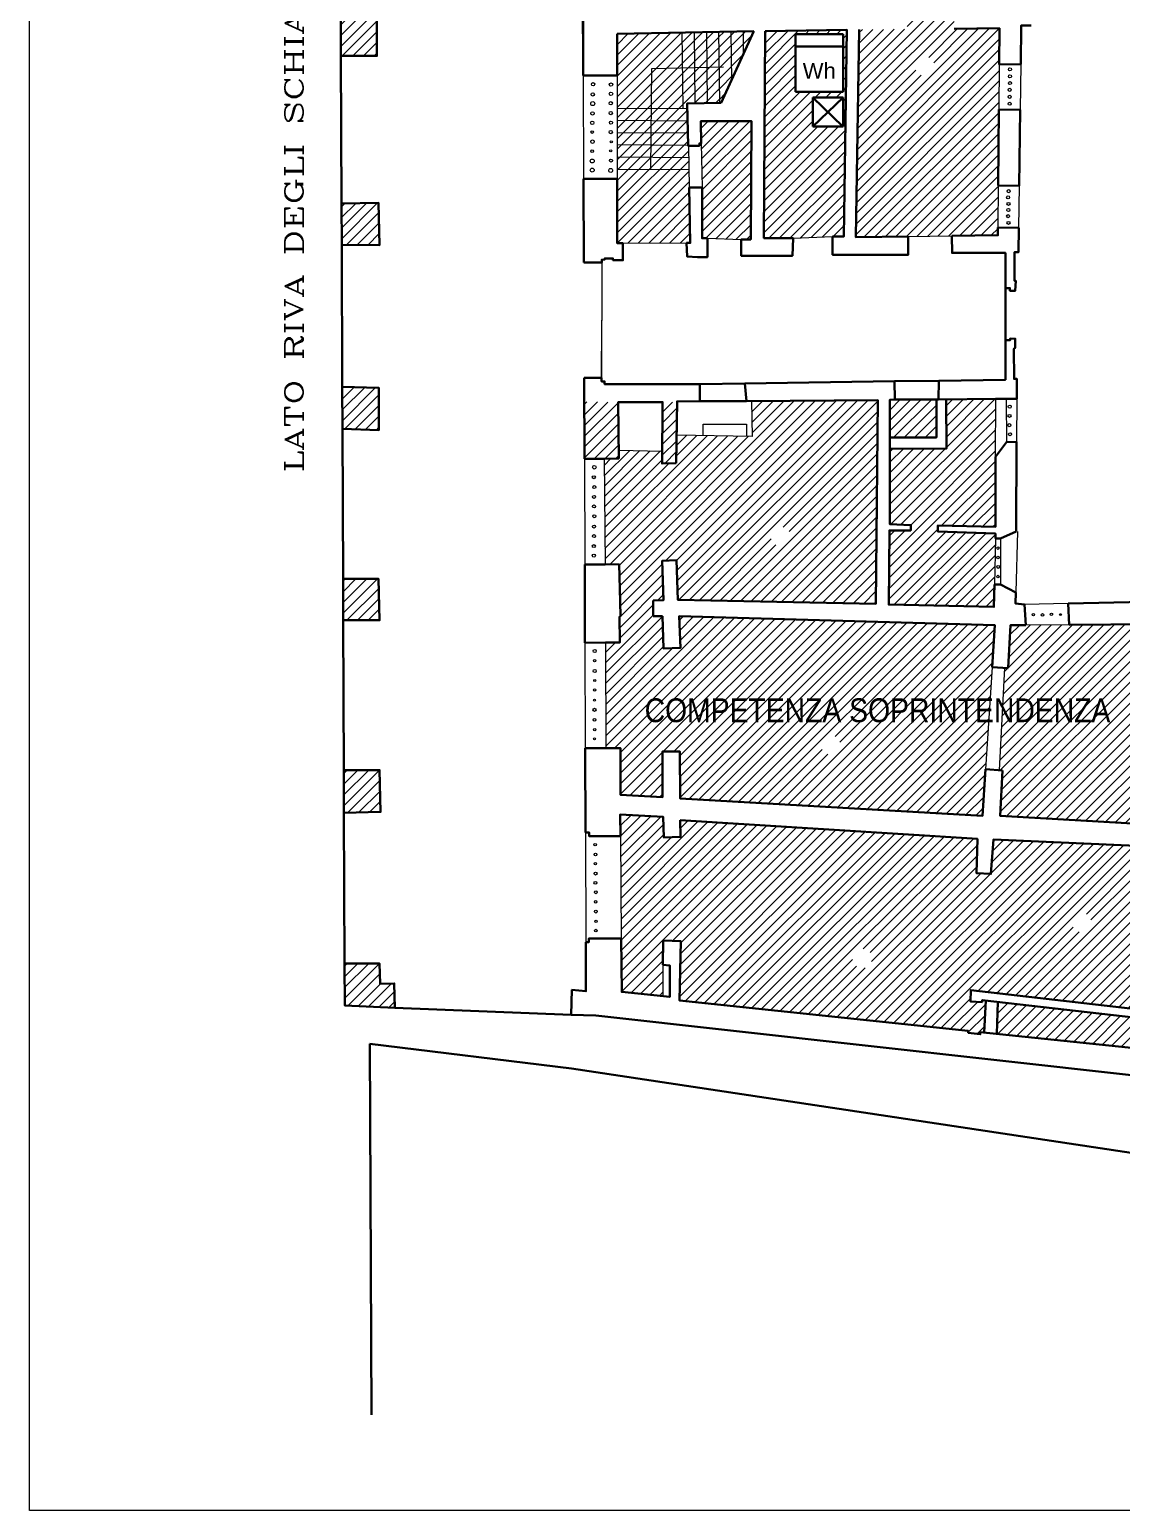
# Model space of a CAD drawing. Header units: millimetres. Extents: x 195 to 76808, y -2861 to 4318.
# Drawn here: x 195 to 1601, y -2861 to -954 of the extents above; entities that cross this region are included whole.
import ezdxf
from ezdxf.enums import TextEntityAlignment as Align

# ---------------------------------------------------------------- set-up
doc = ezdxf.new("R2010")
doc.units = ezdxf.units.MM
doc.layers.add('_sottile', color=253, linetype='Continuous', lineweight=5)
doc.layers.add('muri', color=7, linetype='Continuous', lineweight=9)
doc.styles.add('DITTA', font='COMPLEX.SHX', dxfattribs={"height": 60})
doc.styles.get("Standard").update_dxf_attribs({"font": 'arial.ttf'})
pattern_1 = [(45, (-52564.962, -20623.164), (-6.9156472, 6.9156472), [])]
pattern_2 = [(45, (71721.625, 1407.482), (-6.7351921, 6.7351921), [])]

msp = doc.modelspace()

# ---------------------------------------------------------------- hatches: boundary and pattern name
at = {"layer": '_sottile'}
h = msp.add_hatch(dxfattribs=at)
h.set_pattern_fill('ANSI31', color=256, scale=78.241616, style=0)
h.set_pattern_definition(pattern_1)
h.paths.add_polyline_path([(728.1, -374.3), (588.3, -387), (594.7, -446.6), (655.7, -440), (655.7, -466), (697, -462.3), (697.8, -470.9, 0.358563), (733.2, -444.6)])
h.paths.add_polyline_path([(949.9, -354.2), (811.4, -366.8), (817.9, -438.7, 0.294385), (850, -458.9), (849.4, -448.2), (884.7, -445.5), (882.8, -418.8), (942.1, -414.4), (945.8, -417.5)])
h.paths.add_polyline_path([(655.7, -440), (594.7, -446.6), (594, -451.1), (594.2, -499.9), (640.6, -499.7), (639.3, -472.2), (655.7, -472.2)])
h.paths.add_polyline_path([(645.2, -688.4), (594.9, -687.9), (595.1, -741.3), (643.9, -742.3)])
h.paths.add_polyline_path([(642.5, -933.9), (595.9, -933.3), (596.1, -987.7), (642.5, -987.7)])
h.paths.add_polyline_path([(644.5, -1177), (596.9, -1178), (597.1, -1230.9), (645.8, -1231.4)])
h.paths.add_polyline_path([(645.1, -1415.3), (597.8, -1414.1), (598, -1468), (645.1, -1469.7)])
h.paths.add_polyline_path([(644.5, -1661.4), (598.8, -1661.4), (599, -1714.6), (645.8, -1714.6)])
h.paths.add_polyline_path([(664.8, -2182.4), (646.6, -2183.1), (645.7, -2156.6), (600.8, -2156.8), (601, -2210.7), (665.4, -2214)])
h.paths.add_polyline_path([(645.8, -1907.7), (599.8, -1907.7), (600, -1962.7), (647.1, -1961.5)])
h = msp.add_hatch(dxfattribs=at)
h.set_pattern_fill('ANSI31', color=256, scale=3, style=0)
h.set_pattern_definition(pattern_2)
h.paths.add_polyline_path([(1619, -2005.1), (1436.3, -1997.1), (1433.2, -2041.3), (1414.6, -2040.4), (1415.8, -1996.3), (1032.8, -1972), (1033.4, -1993.8), (1012, -1994.5), (1011.2, -1968), (955.8, -1964.8), (956, -1992.8), (957.2, -2124.6), (957.8, -2193.4), (1010.8, -2198.8), (1010.8, -2158.3), (1011, -2127.2), (1034, -2128.1), (1032, -2204.2), (1404, -2243.5), (1404, -2245.9), (1419.5, -2247.9), (1419.5, -2245), (1424.6, -2245.6), (1426.5, -2204.4), (1422, -2203.9), (1421.7, -2206.5), (1406.7, -2205.5), (1407.2, -2191), (1687.1, -2223.1), (1689.6, -2173.2), (1693.7, -2092.6), (1693.9, -2088.4), (1615.4, -2085.4)])
h.paths.add_polyline_path([(1280.1, -2150.4, -1), (1255, -2150.4, -1)], flags=16)
h.paths.add_polyline_path([(1562.4, -2103.8, -1), (1537.4, -2103.8, -1)], flags=16)
h.paths.add_polyline_path([(1681.3, -2233.4), (1441.9, -2206.2), (1440.7, -2247.2), (1680.2, -2272.2)])
h.paths.add_polyline_path([(1698, -2008.5), (1633.7, -2005.7), (1629.5, -2070.4), (1694.6, -2074.4), (1695.7, -2053.2)])
h.paths.add_polyline_path([(1438, -1720.8), (1031.9, -1709.3), (1033.2, -1750.2), (1011.3, -1750.9), (1010.1, -1709.5), (998.4, -1709.5), (998.2, -1689.3), (1011.3, -1688.9), (1009.8, -1638), (1028.3, -1637.4), (1029.8, -1688.3), (1284.9, -1693.6), (1287.4, -1431), (1124.8, -1432.1), (1125.6, -1478), (1028.3, -1476.3), (1027.7, -1512.1), (1009.7, -1512.7), (1009.8, -1496.6), (953.7, -1495.6), (953.8, -1506.2), (935.1, -1506.7), (936.3, -1643), (954.3, -1642.4), (955.7, -1690.6), (956.3, -1709.9), (954.9, -1709.9), (955.4, -1743.1), (936.8, -1743.3), (937.3, -1879.3), (956.1, -1879.2), (956.3, -1939.5), (1010.2, -1942.5), (1010.4, -1883.6), (1032.4, -1883.6), (1032.8, -1944.1), (1422.4, -1966.5), (1426.3, -1906.3), (1434.7, -1775.2)])
h.paths.add_polyline_path([(1239.3, -1875.2, -1), (1214.2, -1875.2, -1)], flags=16)
h.paths.add_polyline_path([(1149.9, -1606.8, -1), (1174.9, -1606.8, -1)], flags=16)
h.paths.add_polyline_path([(1438.9, -1609.3), (1439, -1603), (1365, -1600.4), (1365, -1592.5), (1438.9, -1594.4), (1438.9, -1504), (1439.4, -1429.3), (1438.9, -1429.3), (1375.7, -1430.1), (1375.9, -1493.4), (1302.9, -1493.7), (1302.9, -1590.7), (1330, -1592), (1330, -1598.9), (1302.5, -1598.9), (1301.5, -1694.5), (1437, -1697.4), (1437.6, -1668.4)])
h.paths.add_polyline_path([(1363.2, -1430.2), (1309.5, -1430.3), (1302.9, -1430.7), (1302.9, -1479.2), (1363, -1479.2)], flags=17)
h.paths.add_polyline_path([(1717.2, -1719), (1698.6, -1719.1), (1698.6, -1719.2), (1695.1, -1719.2), (1640.9, -1719.2), (1640.9, -1719.6), (1534, -1720.4), (1478.1, -1720.9), (1458.3, -1721.1), (1455.4, -1776.2), (1450.7, -1776), (1443.6, -1907.9), (1448, -1908.3), (1445, -1966.5), (1704.6, -1981.6), (1706.7, -1938)])
h.paths.add_polyline_path([(1975.8, -476.9), (1888.5, -482.9), (1884.4, -473.5), (1887.8, -473.5), (1887.8, -428.4), (1893.2, -428.4), (1892.5, -472.8), (1941.6, -469.5), (1941.6, -462.1), (1975.9, -459.7), (1976, -442), (1999.6, -442.4), (2000, -398.9), (1976.2, -398.9), (1976.3, -381.2), (1838.1, -390.7), (1838.7, -436.8), (1834.7, -437.1), (1831.6, -391.3), (1759.5, -396.1), (1745.8, -397), (1745.7, -475.5), (1763.9, -475), (1764.1, -481.6), (1839.7, -477.4), (1839.1, -485.8), (1745.7, -493), (1745.4, -667.6), (1724.3, -668.6), (1614.3, -673.6), (1613.4, -652.4), (1723.5, -648.1), (1724.9, -494.3), (1636.3, -499.8), (1503.1, -509.5), (1464.1, -512.9), (1464.7, -658.3), (1563.6, -654.4), (1565.1, -675.9), (1466.6, -680.5), (1467.5, -707.9), (1468.5, -782), (1462.2, -782), (1462.2, -819.3), (1468.5, -819.3), (1470.1, -907.2), (1470.5, -922.1), (1484.7, -921.8), (1542.2, -920.7), (1647.9, -918.6), (1705, -917.4), (1724.1, -917), (1724.2, -715), (1745.3, -715), (1745.2, -734.5), (1774.4, -733.6), (1774.9, -749.6), (1745.5, -750.4), (1744.5, -916.4), (1749.9, -916.2), (1806.8, -914.5), (1823.7, -914), (1823.8, -918.4), (1830, -918.2), (1830.5, -941.3), (1885.6, -940.3), (1885.1, -916.6), (1891.7, -916.4), (1891.7, -913.4), (1907.8, -912.9), (1907.8, -914), (1965.8, -913), (1965.8, -911.2), (1972.7, -911), (1973.7, -743.5), (1945.9, -744.3), (1945.5, -727.9), (1974, -727.1), (1973.6, -711.8), (1979.3, -711.6), (1979.3, -706.4), (1997.9, -706.6), (1996.5, -912), (2008.6, -911.7), (2065.3, -910.4), (2142.5, -908.7), (2143.9, -763.2), (2162.2, -763.2), (2162.6, -712.9), (2144.4, -712.8), (2145.1, -643.1), (1998.4, -642.4), (1998.3, -662.5), (1979.1, -662.3), (1979.1, -658.1), (1975, -658.2)])
h.paths.add_polyline_path([(1875.2, -696.4, -1), (1850.1, -696.4, -1)], flags=16)
h.paths.add_polyline_path([(2082.6, -679, -1), (2057.6, -679, -1)], flags=16)
h.paths.add_polyline_path([(1581, -610.2, -1), (1606, -610.2, -1)], flags=16)
h.paths.add_polyline_path([(1610.2, -767.9, -1), (1585.2, -767.9, -1)], flags=16)
h.paths.add_polyline_path([(1724.7, -399.8), (1614.6, -407.3), (1521.4, -413.5), (1462.2, -417.5), (1463.6, -496.3), (1502, -493.8), (1635.4, -483.7), (1725, -477.5)], flags=17)
h.paths.add_polyline_path([(1352.3, -551.4), (1332.4, -552.6), (1332.2, -532.6), (1314.4, -533.2), (1314.6, -571.7), (1353, -569.4)], flags=17)
h.paths.add_polyline_path([(1351.7, -532), (1332.2, -532.6), (1332.4, -552.6), (1352.3, -551.4)], flags=17)
h.paths.add_polyline_path([(1351.1, -515.6), (1332.1, -515.8), (1332.2, -532.6), (1351.7, -532)], flags=17)
h.paths.add_polyline_path([(1332.1, -515.8), (1328.4, -515.9), (1314.3, -526.4), (1314.4, -533.2), (1332.2, -532.6)], flags=17)
h.paths.add_polyline_path([(1350.6, -499.2), (1332, -513.1), (1332.1, -515.8), (1351.1, -515.6)], flags=16)
h.paths.add_polyline_path([(1353.5, -492.4), (1353.4, -476.6), (1310.4, -479.6), (1310.9, -524.3)], flags=17)
h.paths.add_polyline_path([(1443.6, -499), (1353.5, -503.7), (1353.5, -497), (1350.6, -499.2), (1351.7, -532), (1402.3, -530.4), (1404.4, -548), (1426.1, -546.6), (1426.5, -569.2), (1444.8, -568.9)], flags=17)
h.paths.add_polyline_path([(1363, -531.7), (1351.7, -532), (1352.3, -551.4), (1364.7, -550.6)], flags=16)
h.paths.add_polyline_path([(1376.3, -531.2), (1363, -531.7), (1364.7, -550.6), (1377.9, -549.7)], flags=16)
h.paths.add_polyline_path([(1388.6, -530.8), (1376.3, -531.2), (1377.9, -549.7), (1390.4, -548.9)], flags=16)
h.paths.add_polyline_path([(1402.3, -530.4), (1388.6, -530.8), (1390.4, -548.9), (1404.4, -548)], flags=16)
h.paths.add_polyline_path([(1404.4, -548), (1390.4, -548.9), (1392.1, -567.1), (1406.5, -566.3)], flags=16)
h.paths.add_polyline_path([(1390.4, -548.9), (1377.9, -549.7), (1379.5, -567.9), (1392.1, -567.1)], flags=16)
h.paths.add_polyline_path([(1377.9, -549.7), (1364.7, -550.6), (1366.4, -568.6), (1379.5, -567.9)], flags=16)
h.paths.add_polyline_path([(1364.7, -550.6), (1352.3, -551.4), (1353, -569.4), (1366.4, -568.6)], flags=17)
h.paths.add_polyline_path([(1426.1, -546.6), (1404.4, -548), (1406.5, -566.3), (1409.2, -566.1), (1409.2, -569.5), (1426.5, -569.2)], flags=17)
h.paths.add_polyline_path([(1426.5, -569.2), (1409.2, -569.5), (1409.2, -583.8), (1426.7, -583.8)], flags=17)
h.paths.add_polyline_path([(1444.8, -568.9), (1426.5, -569.2), (1426.7, -583.8), (1445.1, -583.8)], flags=17)
h.paths.add_polyline_path([(1445.1, -583.8), (1426.7, -583.8), (1427, -597.7), (1445.3, -597.7)], flags=17)
h.paths.add_polyline_path([(1426.7, -583.8), (1409.2, -583.8), (1409.2, -597.7), (1427, -597.7)], flags=17)
h.paths.add_polyline_path([(1427, -597.7), (1409.2, -597.7), (1409.2, -612.2), (1427.2, -612.2)], flags=17)
h.paths.add_polyline_path([(1445.3, -597.7), (1427, -597.7), (1427.2, -612.2), (1445.6, -612.2)], flags=17)
h.paths.add_polyline_path([(1445.6, -612.2), (1427.2, -612.2), (1427.5, -625.7), (1445.8, -625.4)], flags=17)
h.paths.add_polyline_path([(1427.2, -612.2), (1409.2, -612.2), (1409.2, -626), (1427.5, -625.7)], flags=17)
h.paths.add_polyline_path([(1443.2, -1056.9), (1443.7, -998.7), (1444, -952.1), (1386, -952.6), (1385.9, -949.4), (1325.3, -948.7), (1325.3, -953.2), (1263.3, -953.7), (1259.2, -1221), (1326.5, -1220.1), (1382.9, -1219.4), (1442.1, -1218.6), (1442.2, -1208.7), (1442.6, -1154.6)])
h.paths.add_polyline_path([(1335.2, -1000.9, -1), (1360.2, -1000.9, -1)], flags=16)
h.paths.add_polyline_path([(1247.6, -953.9), (1142.5, -955.7), (1140.9, -1222.4), (1178.3, -1222.4), (1229.3, -1220.5), (1243.7, -1220.5)])
h.paths.add_polyline_path([(1203.7, -1078.6), (1203.7, -1041.3), (1242.7, -1041.3), (1242.7, -1078.6)], flags=16)
h.paths.add_polyline_path([(1181.7, -1034), (1181.7, -959.5), (1242.7, -959.5), (1242.7, -1034)], flags=16)
h.paths.add_polyline_path([(1124.7, -1071.6), (1059.8, -1071.6), (1060.1, -1100.5), (1061.3, -1157.3), (1061.3, -1222.5), (1068.1, -1222.5), (1111.7, -1224.1), (1123.9, -1224.1)])
h.paths.add_polyline_path([(995.5, -1118.1), (951.8, -1117.7), (951.8, -1133.5), (995.4, -1133.8)])
h.paths.add_polyline_path([(995.6, -1102.3), (951.8, -1102), (951.8, -1117.7), (995.5, -1118.1)])
h.paths.add_polyline_path([(995.7, -1086.6), (951.8, -1086.3), (951.8, -1102), (995.6, -1102.3)])
h.paths.add_polyline_path([(995.8, -1070.8), (951.8, -1070.5), (951.8, -1086.3), (995.7, -1086.6)])
h.paths.add_polyline_path([(996, -1055.1), (951.8, -1054.8), (951.8, -1070.5), (995.8, -1070.8)])
h.paths.add_polyline_path([(996.3, -1003.7), (1035.7, -1002.8), (1035.2, -957.7), (951.8, -959.1), (951.8, -1012.7), (951.8, -1054.8), (996, -1055.1)])
h.paths.add_polyline_path([(1035.7, -1002.8), (996.3, -1003.7), (996, -1055.1), (1036.4, -1055.3)])
h.paths.add_polyline_path([(1051.5, -1002.5), (1035.7, -1002.8), (1036.4, -1055.3), (1042.1, -1055.4), (1042, -1048.9), (1052, -1048.7)])
h.paths.add_polyline_path([(1050.9, -957.4), (1035.2, -957.7), (1035.7, -1002.8), (1051.5, -1002.5)])
h.paths.add_polyline_path([(1066.7, -957.1), (1050.9, -957.4), (1051.5, -1002.5), (1067.2, -1002.1)])
h.paths.add_polyline_path([(1067.2, -1002.1), (1051.5, -1002.5), (1052, -1048.7), (1067.8, -1048.5)])
h.paths.add_polyline_path([(1082.4, -956.8), (1066.7, -957.1), (1067.2, -1002.1), (1083, -1001.8)])
h.paths.add_polyline_path([(1098.2, -956.5), (1082.4, -956.8), (1083.5, -1048.2), (1085.8, -1048.1), (1098.9, -1019.2)])
h.paths.add_polyline_path([(1113.9, -956.3), (1098.2, -956.5), (1098.9, -1019.2), (1114.3, -985.6)])
h.paths.add_polyline_path([(1127.7, -956), (1113.9, -956.3), (1114.3, -985.6)])
h.paths.add_polyline_path([(1042.1, -1055.4), (996, -1055.1), (995.8, -1070.8), (1042.5, -1071.1)])
h.paths.add_polyline_path([(1042.5, -1071.1), (995.8, -1070.8), (995.7, -1086.6), (1042.8, -1086.9)])
h.paths.add_polyline_path([(1042.8, -1086.9), (995.7, -1086.6), (995.6, -1102.3), (1043.2, -1102.6)])
h.paths.add_polyline_path([(1043.9, -1103.5), (1043.2, -1103.5), (1043.2, -1102.6), (995.6, -1102.3), (995.5, -1118.1), (1044, -1118.4)])
h.paths.add_polyline_path([(1310.4, -479.6), (1026.8, -499.8), (1026.4, -522.7), (1005.7, -522.7), (1005.5, -484.9), (1443.3, -454.5), (1442.3, -420.1), (951.7, -453.9), (951.3, -522), (950.4, -659.6), (950.2, -688.4), (1006, -686.6), (1005.8, -655.9), (1027.5, -655.8), (1027.6, -675.7), (1330.9, -666.6), (1332, -689.6), (1027.5, -698.6), (1029.6, -766.7), (1007.3, -767.4), (1005.3, -699.9), (950.2, -701.5), (951.1, -772.3), (952.7, -906.3), (953.1, -937), (1007.2, -935.4), (1006.3, -903.2), (1028.3, -902.6), (1029.3, -934.6), (1325.5, -931.8), (1325.3, -948.7), (1385.9, -949.4), (1385.7, -931.3), (1450.8, -930.7), (1450.1, -907.8), (1448, -708.5), (1447.5, -686.2), (1388.5, -687.9), (1388.3, -664.9), (1446.5, -663.3), (1445.8, -625.4), (1406.4, -626.1), (1405.3, -569.6), (1311.5, -575.9)])
h.paths.add_polyline_path([(1155.8, -626.1, -1), (1130.7, -626.1, -1)], flags=16)
h.paths.add_polyline_path([(1202.4, -855.7, -1), (1177.4, -855.7, -1)], flags=16)
h.paths.add_polyline_path([(1044.5, -1157.3), (1044, -1118.4), (995.5, -1118.1), (995.4, -1133.8), (951.8, -1133.5), (951.8, -1145.8), (951.9, -1228.9), (959.2, -1228.9), (1041.2, -1228.5), (1045.9, -1228.5)])
h.paths.add_polyline_path([(1069.3, -834), (1719.8, -834), (1719.8, -787.9), (1069.3, -787.9)], flags=9)
h.paths.add_polyline_path([(1186.6, -1021.6), (1237.6, -1021.6), (1237.6, -991), (1186.6, -991)], flags=8)
h.paths.add_polyline_path([(1069.3, -834), (1719.8, -834), (1719.8, -787.9), (1069.3, -787.9)], flags=24)
h.paths.add_polyline_path([(961.9, -1853.6), (1612.4, -1853.6), (1612.4, -1807.5), (961.9, -1807.5)], flags=9)
h = msp.add_hatch(dxfattribs=at)
h.set_pattern_fill('ANSI31', color=256, scale=3, style=0)
h.set_pattern_definition(pattern_2)
h.paths.add_polyline_path([(1083, -1001.8), (1067.2, -1002.1), (1067.8, -1048.5), (1083.5, -1048.2)])
h = msp.add_hatch(dxfattribs=at)
h.set_pattern_fill('ANSI31', color=256, scale=78.241616, style=0)
h.set_pattern_definition(pattern_1)
h.paths.add_polyline_path([(909.6, -1506.8), (935.1, -1506.7), (953.8, -1506.2), (953, -1433.8), (909.4, -1433.2)])
h.paths.add_polyline_path([(1010.3, -1433.5), (1009.7, -1512.7), (1027.7, -1512.1), (1029, -1433.8)])

# ---------------------------------------------------------------- linework, layer by layer
for p, q in [((1178.3, -1222.4), (1229.3, -1220.5)), ((1326.5, -1220.1), (1382.9, -1219.4)), ((1068.1, -1222.5), (1111.7, -1224.1)), ((931.9, -1250.2), (931.8, -1407)), ((931.8, -1407), (931.9, -1328.1))]:
    msp.add_line(p, q, dxfattribs=at)
for points in [[(1035.2, -957.7), (1036.4, -1055.3)], [(1050.9, -957.4), (1052, -1048.7)], [(1066.7, -957.1), (1067.8, -1048.5)], [(1082.4, -956.8), (1083.5, -1048.2)], [(1098.2, -956.5), (1098.9, -1019.2)], [(1113.9, -956.3), (1114.3, -985.6)], [(995.4, -1133.8), (996.3, -1003.7), (1088.9, -1001.7)], [(1443.7, -998.7), (1443.2, -1056.9)], [(1471.5, -998.5), (1470.7, -1057.3)], [(908.2, -1012.8), (908.6, -1145.8)], [(951.8, -1012.7), (951.8, -1145.8)], [(951.8, -1054.8), (1042.1, -1055.4)], [(951.8, -1070.5), (1042.5, -1071.1)], [(951.8, -1086.3), (1042.8, -1086.9)], [(951.8, -1102), (1044.1, -1102.6)], [(1043.9, -1103.5), (1044.5, -1157.3)], [(1060.1, -1100.5), (1061.3, -1157.3)], [(951.8, -1117.7), (1044, -1118.4)], [(951.8, -1133.5), (1043.9, -1134.1)], [(1442.6, -1154.6), (1442.2, -1208.7)], [(1469.5, -1155), (1468.8, -1209.1)], [(931.9, -1253.8), (931.8, -1402.4)], [(1438.9, -1504), (1439.4, -1429.3)], [(1452.8, -1429.4), (1453.2, -1485.1)], [(1466.6, -1429.5), (1466.3, -1484.9)], [(1124.8, -1432.1), (1125.6, -1478), (1028.3, -1476.3)], [(1062.4, -1476.9), (1062.4, -1462.2), (1118.5, -1462.2), (1118.5, -1477.9)], [(909.6, -1506.8), (910, -1643)], [(935.1, -1506.7), (936.3, -1643)], [(953.7, -1495.6), (1009.8, -1496.6)], [(1467.3, -1600.3), (1465.1, -1678.6)], [(1438.9, -1609.3), (1437.6, -1668.4)], [(1445.3, -1609.3), (1445.3, -1668.4)], [(1532.5, -1693.2), (1476.3, -1694.4)], [(1534, -1720.4), (1478.1, -1720.9)], [(910.3, -1743.5), (910.7, -1879.4)], [(936.8, -1743.3), (937.3, -1879.3)], [(1434.7, -1775.2), (1426.3, -1906.3)], [(1450.7, -1776), (1443.6, -1907.9)], [(911, -1988.1), (911.4, -2129.3)], [(956, -1992.8), (957.2, -2124.6)], [(1010.8, -2158.3), (1010.8, -2198.8)]]:
    msp.add_lwpolyline(points, dxfattribs=at)
for centre, radius in [((1457.7, -1005), 1.97), ((920.8, -1024.2), 2.19), ((943.9, -1024.6), 2.19), ((1457.4, -1031.4), 1.97), ((1457.7, -1014), 1.97), ((1457.7, -1022.7), 1.97), ((920.4, -1049.1), 2.63), ((920.4, -1037.2), 2.16), ((943.5, -1048.7), 2.16), ((943.9, -1036.5), 2.19), ((1457.4, -1040.4), 1.97), ((1457.4, -1049.3), 1.97), ((920.1, -1061.7), 2.19), ((943.5, -1061.3), 2.16), ((919.7, -1073.9), 2.16), ((919.7, -1085.8), 1.61), ((943.5, -1085.8), 2.16), ((943.9, -1073.6), 1.94), ((920.1, -1098.1), 2.19), ((944.2, -1098.4), 1.44), ((919.7, -1123), 2.52), ((919.7, -1110.3), 1.8), ((943.9, -1122.6), 1.84), ((943.5, -1110), 1.44), ((919.7, -1134.8), 2.55), ((943.5, -1135.2), 2.52), ((1456.1, -1161.9), 1.97), ((1455.3, -1169.9), 1.97), ((1455.8, -1178.3), 1.97), ((1455.3, -1194.1), 1.97), ((1455.6, -1186.2), 1.97), ((1455.8, -1202.8), 1.97), ((1457.1, -1451.4), 1.97), ((1457.4, -1439.4), 1.97), ((1456.8, -1463.3), 1.97), ((1457.8, -1475), 1.97), ((922.4, -1517.5), 2.34), ((921.8, -1530.4), 1.97), ((922.4, -1543.1), 1.97), ((922.1, -1555.7), 1.97), ((922.1, -1568), 1.97), ((922.4, -1580.6), 1.97), ((922.1, -1593.9), 1.97), ((921.8, -1619.1), 1.97), ((922.1, -1606.2), 1.97), ((1442.2, -1621.7), 1.56), ((921.8, -1631.4), 1.97), ((1442.2, -1633.8), 1.56), ((1442.6, -1645.9), 1.95), ((1442.2, -1658.3), 1.56), ((1487.8, -1707.4), 1.56), ((1499.5, -1707.8), 1.74), ((1511.1, -1707), 1.61), ((1522.8, -1707.4), 1.23), ((922.9, -1754.2), 1.88), ((922.7, -1766.8), 1.5), ((922.9, -1780), 2.08), ((922.9, -1792.1), 1.31), ((922.7, -1804.4), 1.47), ((922.7, -1830), 2.06), ((922.7, -1817.6), 1.21), ((922.7, -1842.9), 1.76), ((922.7, -1867.5), 1.31), ((922.9, -1855.5), 1.47), ((923.5, -2003.6), 1.58), ((923.8, -2016.5), 1.76), ((924.1, -2040.9), 1.86), ((923.8, -2028.3), 1.47), ((923.8, -2052.9), 1.79), ((924.1, -2077.3), 1.58), ((924.4, -2065), 1.86), ((924.4, -2089.9), 1.86), ((924.4, -2114.3), 1.58), ((924.7, -2102.3), 1.47)]:
    msp.add_circle(centre, radius, dxfattribs=at)
at = {"layer": 'muri', "linetype": 'ByBlock', "lineweight": 30}
for p, q in [((1181.7, -959.5), (1181.7, -1034)), ((1242.7, -959.5), (1181.7, -959.5)), ((1242.7, -1034), (1242.7, -959.5)), ((596.1, -987.7), (596.9, -1178)), ((1242.7, -975.7), (1181.7, -975.7)), ((1181.7, -1034), (1242.7, -1034)), ((1242.7, -1041.3), (1203.7, -1041.3)), ((1203.7, -1041.3), (1203.7, -1078.6)), ((1242.7, -1041.3), (1203.7, -1078.6)), ((1203.7, -1041.3), (1242.4, -1078.5)), ((1242.7, -1078.6), (1242.7, -1041.3)), ((1203.7, -1078.6), (1242.7, -1078.6)), ((597.1, -1230.9), (597.8, -1414.1)), ((935.9, -1250), (931.9, -1250.2)), ((946.4, -1248.5), (935.9, -1248.5)), ((935.9, -1248.5), (935.9, -1250)), ((946.4, -1250.6), (946.4, -1248.5)), ((947.8, -1250.8), (946.4, -1250.6)), ((959.2, -1250.8), (947.8, -1250.8)), ((931.8, -1402.4), (931.8, -1407)), ((931.8, -1407), (935.7, -1407)), ((931.8, -1407), (935.7, -1407)), ((935.7, -1407), (931.8, -1407)), ((935.7, -1407), (935.7, -1410.3)), ((935.7, -1407), (935.7, -1410.3)), ((935.7, -1410.3), (935.7, -1407)), ((935.7, -1410.3), (1041.8, -1410.3)), ((935.7, -1410.3), (1041.8, -1410.3)), ((959.2, -1410.3), (935.7, -1410.3)), ((1058.3, -1410.3), (1058.4, -1432.6)), ((1365.9, -1406), (1309.2, -1406.8)), ((1309.2, -1406.8), (1309.5, -1430.3)), ((1309.5, -1430.3), (1365.8, -1430.2)), ((1058.4, -1432.6), (1118.5, -1432.2)), ((598, -1468), (598.8, -1661.4)), ((599, -1714.6), (599.8, -1907.7)), ((600, -1962.7), (600.8, -2156.8)), ((665.4, -2214), (892.7, -2222.9)), ((633.4, -2260.3), (635.3, -2738.1))]:
    msp.add_line(p, q, dxfattribs=at)
at = {"layer": 'muri'}
for p, q in [((959.2, -1228.9), (1041.2, -1228.5)), ((959.2, -1250.8), (959.2, -1228.9)), ((1041.2, -1228.9), (1041.8, -1246))]:
    msp.add_line(p, q, dxfattribs=at)
msp.add_lwpolyline([(195.2, -2861.2), (195.2, 108.8), (4395.2, 108.8), (4395.2, -2861.2)], close=True, dxfattribs=at)
at = {"layer": 'muri', "linetype": 'ByBlock', "lineweight": 30}
for points in [[(907.8, -905.9), (908.2, -1012.8)], [(595.9, -933.3), (642.5, -933.9), (642.5, -987.7), (596.1, -987.7)], [(595.9, -933.3), (596.1, -987.7)], [(907.9, -936.3), (908.2, -1012.8)], [(1386, -952.6), (1444, -952.1), (1443.7, -998.7)], [(1471.5, -998.5), (1472.1, -948.6), (1485.1, -948.4)], [(951.8, -959.1), (1127.7, -956)], [(951.8, -1012.7), (951.8, -959.1)], [(1142.5, -955.7), (1140.9, -1222.4), (1178.3, -1222.4), (1177.5, -1245.1), (1111.7, -1245.1), (1111.7, -1224.1), (1123.9, -1224.1), (1124.7, -1071.6), (1059.8, -1071.6), (1060.1, -1100.5), (1057.7, -1100.5), (1057.7, -1103.5), (1043.2, -1103.5), (1042, -1048.9), (1085.8, -1048.1)], [(1085.8, -1048.1), (1127.7, -956)], [(1142.5, -955.7), (1247.6, -953.9), (1243.7, -1220.5), (1229.3, -1220.5), (1229.3, -1243.7), (1326.8, -1243.7), (1326.5, -1220.1)], [(1326.5, -1220.1), (1259.2, -1221), (1263.3, -953.7)], [(1443.7, -998.7), (1471.5, -998.5)], [(951.8, -1012.7), (908.2, -1012.8)], [(1443.2, -1056.9), (1442.6, -1154.6)], [(1443.2, -1056.9), (1470.7, -1057.3)], [(1469.5, -1155), (1470.7, -1057.3)], [(951.8, -1145.8), (908.6, -1145.8)], [(908.6, -1145.8), (908.9, -1253.7)], [(951.8, -1145.8), (951.9, -1228.9), (959.2, -1228.9), (959.2, -1250.8), (947.8, -1250.8), (946.4, -1250.6), (946.4, -1248.5), (935.9, -1248.5), (935.9, -1250), (931.9, -1250.2), (931.9, -1253.8), (908.9, -1253.7)], [(1044.5, -1157.3), (1061.3, -1157.3), (1061.3, -1222.5), (1068.1, -1222.5), (1068.1, -1246.8), (1055.3, -1246.8), (1055.3, -1246.8), (1055.3, -1246.8), (1041.8, -1246), (1041.2, -1228.5), (1045.9, -1228.5), (1044.5, -1157.3)], [(1442.6, -1154.6), (1469.5, -1155)], [(596.9, -1178), (644.5, -1177), (645.8, -1231.4), (597.1, -1230.9)], [(596.9, -1178), (597.1, -1230.9)], [(1442.2, -1208.7), (1442.1, -1218.6), (1382.9, -1219.4)], [(1451.9, -1286.7), (1451.9, -1241.5), (1383.2, -1241.5), (1382.9, -1219.4)], [(1468.9, -1209.1), (1442.2, -1208.7)], [(1451.9, -1286.7), (1457.6, -1286.8), (1457.6, -1290.1), (1464.5, -1290.1), (1465.2, -1277.2), (1463.5, -1277.2), (1463.5, -1240.6), (1468.5, -1240.6), (1468.9, -1209.1)], [(931.9, -1253.8), (931.9, -1253.8)], [(1451.9, -1286.7), (1451.9, -1353.8)], [(1365.9, -1406), (1451.9, -1404.8), (1451.9, -1353.8)], [(1451.9, -1353.8), (1457.8, -1354), (1457.8, -1351.7), (1464.4, -1352), (1464.4, -1363.6), (1462.8, -1364.9), (1463.1, -1403.8), (1466.7, -1403.8), (1466.6, -1429.5)], [(909.3, -1402.4), (931.8, -1402.4)], [(909.3, -1402.4), (909.6, -1506.8)], [(931.8, -1402.4), (931.8, -1407), (935.7, -1407), (935.7, -1410.3), (1058.3, -1410.3)], [(1116.1, -1409.5), (1058.3, -1410.3)], [(1116.1, -1409.5), (1309.2, -1406.8)], [(1116.1, -1409.5), (1118.5, -1432.2)], [(1365.8, -1430.2), (1365.9, -1406)], [(597.8, -1414.1), (645.1, -1415.3), (645.1, -1469.7), (598, -1468)], [(597.8, -1414.1), (598, -1468)], [(1309.5, -1430.3), (1302.9, -1430.7), (1302.9, -1590.7), (1330, -1592), (1330, -1598.9), (1302.5, -1598.9), (1301.5, -1694.5), (1437, -1697.4), (1437.6, -1668.4)], [(1302.9, -1493.7), (1375.9, -1493.4), (1375.7, -1430.1)], [(1302.9, -1479.2), (1363, -1479.2), (1363.2, -1430.2)], [(1438.9, -1429.3), (1365.8, -1430.2)], [(1438.9, -1429.3), (1439.4, -1429.3)], [(1438.9, -1429.3), (1466.6, -1429.5)], [(935.1, -1506.7), (953.8, -1506.2), (953, -1433.8), (1010.3, -1433.5), (1009.7, -1512.7), (1027.7, -1512.1)], [(1118.5, -1432.2), (1287.4, -1431), (1284.9, -1693.6), (1029.8, -1688.3), (1028.3, -1637.4), (1009.8, -1638), (1011.3, -1688.9), (998.2, -1689.3)], [(1027.7, -1512.1), (1029, -1432.8), (1058.4, -1432.6)], [(1466.3, -1484.9), (1453.2, -1485.1), (1438.9, -1504)], [(1466.3, -1484.9), (1465.6, -1600.3)], [(935.1, -1506.7), (909.6, -1506.8)], [(1438.9, -1609.3), (1439, -1603), (1365, -1600.4), (1365, -1592.5), (1438.9, -1594.4), (1438.9, -1504)], [(1438.9, -1609.3), (1445.3, -1609.3), (1465.6, -1600.3)], [(936.3, -1643), (910, -1643)], [(910, -1643), (910.3, -1743.5)], [(955.7, -1690.6), (954.3, -1642.4), (936.3, -1643)], [(598.8, -1661.4), (644.5, -1661.4), (645.8, -1714.6), (599, -1714.6)], [(598.8, -1661.4), (599, -1714.6)], [(1437.6, -1668.4), (1445.3, -1668.4), (1465.2, -1678.7)], [(955.7, -1690.6), (956.3, -1709.9)], [(998.2, -1689.3), (998.4, -1709.5)], [(1465.2, -1678.7), (1464.9, -1693.2), (1476.3, -1694.4)], [(1476.3, -1694.4), (1478.1, -1720.9)], [(1532.5, -1693.2), (1630.9, -1691)], [(1532.5, -1693.2), (1534, -1720.4)], [(936.8, -1743.3), (955.4, -1743.1), (954.9, -1709.9), (956.3, -1709.9)], [(998.4, -1709.5), (1010.1, -1709.5)], [(1010.1, -1709.5), (1011.3, -1750.9), (1033.2, -1750.2), (1031.9, -1709.3), (1438, -1720.8), (1434.7, -1775.2)], [(1455.5, -1775.8), (1458.3, -1721.1), (1478.1, -1720.9)], [(1534, -1720.4), (1640.9, -1719.6)], [(936.8, -1743.3), (910.3, -1743.5)], [(1434.7, -1775.2), (1455.4, -1776.2)], [(937.3, -1879.3), (910.7, -1879.4)], [(910.7, -1879.4), (911, -1988.1)], [(1426.3, -1906.3), (1422.4, -1966.5), (1032.8, -1944.1), (1032.4, -1883.6), (1010.4, -1883.6), (1010.2, -1942.5), (956.3, -1939.5), (956.1, -1879.2), (937.3, -1879.3)], [(1448, -1908.3), (1426.3, -1906.3)], [(599.8, -1907.7), (645.8, -1907.7), (647.1, -1961.5), (600, -1962.7)], [(599.8, -1907.7), (600, -1962.7)], [(1704.6, -1981.6), (1445, -1966.5), (1448, -1908.3)], [(1032.8, -1972), (1033.4, -1993.8), (1012, -1994.5), (1011.2, -1968), (955.8, -1964.8), (956, -1992.8)], [(1698, -2008.5), (1436.3, -1997.1), (1433.2, -2041.3), (1414.6, -2040.4), (1415.8, -1996.3), (1032.8, -1972)], [(956, -1992.8), (916, -1992.9), (916, -1988.1), (911, -1988.1)], [(911.4, -2129.3), (911.6, -2192.5), (893.6, -2190.8), (892.7, -2222.9), (924.5, -2223.8), (924.5, -2223.8)], [(957.2, -2124.6), (915.3, -2124.6), (915.3, -2129.3), (911.4, -2129.3)], [(957.2, -2124.6), (957.8, -2193.4), (1019.6, -2199.7), (1019.5, -2159.2), (1010.8, -2158.3), (1011, -2127.2), (1034, -2128.1), (1032, -2204.2), (1404, -2243.5), (1404, -2245.9), (1419.5, -2247.9), (1419.5, -2245), (1680.2, -2272.2), (1681.3, -2233.4), (1422, -2203.9), (1421.7, -2206.5), (1406.7, -2205.5), (1407.2, -2191), (1687.1, -2223.1), (1689.6, -2173.2)], [(600.8, -2156.8), (601, -2210.7), (665.4, -2214), (664.8, -2182.4), (646.6, -2183.1), (645.7, -2156.6), (600.8, -2156.8)], [(1426.5, -2204.4), (1424.6, -2245.6)], [(1440.7, -2247.2), (1441.9, -2206.2)], [(1787.6, -2319.7), (924.5, -2223.8)], [(633.4, -2260.3), (893, -2292.1), (1950.1, -2451.4)]]:
    msp.add_lwpolyline(points, dxfattribs=at)

# ---------------------------------------------------------------- texts
at = {"layer": 'muri', "style": 'DITTA', "width": 1.5}
msp.add_text('LATO RIVA DEGLI SCHIAVONI', height=23.624, rotation=90, dxfattribs=at).set_placement((547.4, -1169.5), align=Align.CENTER)
at = {"layer": 'muri', "linetype": 'ByBlock', "lineweight": 30}
msp.add_text('Wh', height=20.4, dxfattribs=at).set_placement((1212.1, -1006.3), align=Align.MIDDLE)
at = {"layer": 'muri', "width": 0.85}
msp.add_text('COMPETENZA SOPRINTENDENZA', height=30.711, dxfattribs=at).set_placement((1287.1, -1845.9), align=Align.CENTER)

doc.saveas('drawing.dxf')
